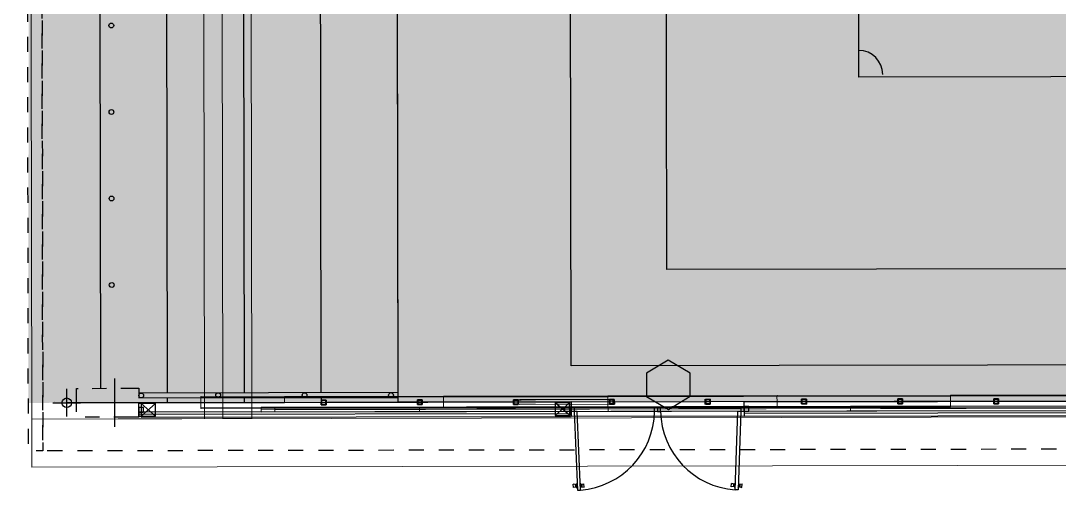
# Model space of a CAD drawing. Header units: inches. Extents: x 1693 to 10990, y 1878 to 5055.
# Drawn here: x 10295.93 to 10303.23, y 4341.74 to 4345.04 of the extents above; entities that cross this region are included whole.
import ezdxf

# ---------------------------------------------------------------- set-up
doc = ezdxf.new("R2010")
doc.units = ezdxf.units.IN
for name, pattern in [('CENTER2', [1.125, 0.75, -0.125, 0.125, -0.125]), ('Punto & Raya', [0.335139, 0.176389, -0.088194, 0, -0.070556]), ('Rayas', [0.211667, 0.105833, -0.105833]), ('Rayas Pequeñas', [0.141111, 0.070556, -0.070556])]:
    doc.linetypes.add(name, pattern=pattern)
for name, color, linetype, lineweight, true_color in [('BLOQUE A-VIGAS_Pluma_Nº__90', 7, 'Continuous', 5, 0x00bfbf), ('BLOQUE E-MOBILIARIO_Pluma_Nº__28', 7, 'Continuous', 35, 0xa80f02), ('CUBIERTA CALAMINON Y TRANSLUCIDO_Pluma_Nº__174', 7, 'Continuous', 13, 0xe4ad2c), ('CUBIERTA CALAMINON Y TRANSLUCIDO_Pluma_Nº__4', 7, 'Continuous', 13, 0x029e21), ('CUBIERTA CALAMINON Y TRANSLUCIDO_Pluma_Nº__92', 7, 'Continuous', 13, 0xbf8080)]:
    doc.layers.add(name, color=color, linetype=linetype, lineweight=lineweight, true_color=true_color)
doc.layers.add('BLOQUE E-MOBILIARIO', color=7, linetype='Continuous')
doc.layers.add('CUBIERTA CALAMINON Y TRANSLUCIDO_Pluma_Nº__19', color=255, linetype='Continuous', lineweight=0)
doc.layers.add('CUBIERTA CALAMINON Y TRANSLUCIDO_Pluma_Nº__60', color=230, linetype='Continuous', lineweight=25)
pattern_1 = [(45, (0, 0), (-0.079549513, 0.079549513), []), (45, (-0.02652, 0.02652), (-0.079549513, 0.079549513), [])]

# ---------------------------------------------------------------- blocks, each defined once
blk = doc.blocks.new('SHS Conf en Caliente 20[1]', base_point=(-4.393, -433.983))
at = {"layer": 'CUBIERTA CALAMINON Y TRANSLUCIDO_Pluma_Nº__174', "color": 42, "linetype": 'Continuous', "lineweight": 13, "true_color": 0xe4ad2c}
for p, q in [((-31.855, -424.606), (-31.863, -424.629)), ((-31.847, -424.582), (-31.855, -424.606)), ((-4.393, -433.983), (-31.855, -424.606)), ((-18.116, -429.27), (-31.847, -424.582)), ((-31.863, -424.629), (-18.132, -429.318))]:
    blk.add_line(p, q, dxfattribs=at)
blk = doc.blocks.new('SHS Conf en Caliente 20[2]', base_point=(-4.393, -433.983))
at = {"layer": 'CUBIERTA CALAMINON Y TRANSLUCIDO_Pluma_Nº__174', "color": 42, "linetype": 'Continuous', "lineweight": 13, "true_color": 0xe4ad2c}
for p, q in [((-31.855, -424.606), (-31.863, -424.629)), ((-31.847, -424.582), (-31.855, -424.606)), ((-4.393, -433.983), (-31.855, -424.606)), ((-18.116, -429.27), (-31.847, -424.582)), ((-31.863, -424.629), (-18.132, -429.318))]:
    blk.add_line(p, q, dxfattribs=at)
blk = doc.blocks.new('SHS Conf en Caliente 20[3]', base_point=(-4.393, -433.983))
at = {"layer": 'CUBIERTA CALAMINON Y TRANSLUCIDO_Pluma_Nº__174', "color": 42, "linetype": 'Continuous', "lineweight": 13, "true_color": 0xe4ad2c}
for p, q in [((-31.855, -424.606), (-31.863, -424.629)), ((-31.847, -424.582), (-31.855, -424.606)), ((-4.393, -433.983), (-31.855, -424.606)), ((-18.116, -429.27), (-31.847, -424.582)), ((-31.863, -424.629), (-18.132, -429.318))]:
    blk.add_line(p, q, dxfattribs=at)
blk = doc.blocks.new('SHS Conf en Caliente 20[4]', base_point=(-4.393, -433.983))
at = {"layer": 'CUBIERTA CALAMINON Y TRANSLUCIDO_Pluma_Nº__174', "color": 42, "linetype": 'Continuous', "lineweight": 13, "true_color": 0xe4ad2c}
for p, q in [((-31.855, -424.606), (-31.863, -424.629)), ((-31.847, -424.582), (-31.855, -424.606)), ((-4.393, -433.983), (-31.855, -424.606)), ((-18.116, -429.27), (-31.847, -424.582)), ((-31.863, -424.629), (-18.132, -429.318))]:
    blk.add_line(p, q, dxfattribs=at)
blk = doc.blocks.new('SHS Conf en Caliente 20[5]', base_point=(-4.393, -433.983))
at = {"layer": 'CUBIERTA CALAMINON Y TRANSLUCIDO_Pluma_Nº__174', "color": 42, "linetype": 'Continuous', "lineweight": 13, "true_color": 0xe4ad2c}
for p, q in [((-31.855, -424.606), (-31.863, -424.629)), ((-31.847, -424.582), (-31.855, -424.606)), ((-4.393, -433.983), (-31.855, -424.606)), ((-18.116, -429.27), (-31.847, -424.582)), ((-31.863, -424.629), (-18.132, -429.318))]:
    blk.add_line(p, q, dxfattribs=at)
blk = doc.blocks.new('SHS Conf en Caliente 20[6]', base_point=(-4.393, -433.983))
at = {"layer": 'CUBIERTA CALAMINON Y TRANSLUCIDO_Pluma_Nº__174', "color": 42, "linetype": 'Continuous', "lineweight": 13, "true_color": 0xe4ad2c}
for p, q in [((-31.855, -424.606), (-31.863, -424.629)), ((-31.847, -424.582), (-31.855, -424.606)), ((-4.393, -433.983), (-31.855, -424.606)), ((-18.116, -429.27), (-31.847, -424.582)), ((-31.863, -424.629), (-18.132, -429.318))]:
    blk.add_line(p, q, dxfattribs=at)
blk = doc.blocks.new('SHS Conf en Caliente 20[7]', base_point=(-4.266, -434.026))
at = {"layer": 'CUBIERTA CALAMINON Y TRANSLUCIDO_Pluma_Nº__174', "color": 42, "linetype": 'Continuous', "lineweight": 13, "true_color": 0xe4ad2c}
for p, q in [((-31.989, -424.56), (-31.997, -424.584)), ((-31.997, -424.584), (-18.135, -429.317)), ((-31.981, -424.536), (-31.989, -424.56)), ((-4.266, -434.026), (-31.989, -424.56)), ((-18.119, -429.269), (-31.981, -424.536))]:
    blk.add_line(p, q, dxfattribs=at)
blk = doc.blocks.new('SHS Conf en Caliente 20[8]', base_point=(-5.812, -433.498))
at = {"layer": 'CUBIERTA CALAMINON Y TRANSLUCIDO_Pluma_Nº__174', "color": 42, "linetype": 'Continuous', "lineweight": 13, "true_color": 0xe4ad2c}
for p, q in [((-30.43, -425.092), (-30.438, -425.116)), ((-30.438, -425.116), (-18.129, -429.319)), ((-30.422, -425.069), (-30.43, -425.092)), ((-5.812, -433.498), (-30.43, -425.092)), ((-18.113, -429.271), (-30.422, -425.069))]:
    blk.add_line(p, q, dxfattribs=at)
blk = doc.blocks.new('SHS Conf en Caliente 20[9]', base_point=(-7.68, -432.86))
at = {"layer": 'CUBIERTA CALAMINON Y TRANSLUCIDO_Pluma_Nº__174', "color": 42, "linetype": 'Continuous', "lineweight": 13, "true_color": 0xe4ad2c}
for p, q in [((-28.572, -425.726), (-28.58, -425.75)), ((-28.58, -425.75), (-18.134, -429.317)), ((-28.564, -425.703), (-28.572, -425.726)), ((-7.68, -432.86), (-28.572, -425.726)), ((-18.118, -429.27), (-28.564, -425.703))]:
    blk.add_line(p, q, dxfattribs=at)
blk = doc.blocks.new('SHS Conf en Caliente 20[10]', base_point=(-10.071, -432.044))
at = {"layer": 'CUBIERTA CALAMINON Y TRANSLUCIDO_Pluma_Nº__174', "color": 42, "linetype": 'Continuous', "lineweight": 13, "true_color": 0xe4ad2c}
for p, q in [((-26.184, -426.542), (-26.192, -426.566)), ((-26.176, -426.518), (-26.184, -426.542)), ((-10.071, -432.044), (-26.184, -426.542)), ((-18.119, -429.269), (-26.176, -426.518)), ((-26.192, -426.566), (-18.135, -429.316))]:
    blk.add_line(p, q, dxfattribs=at)
blk = doc.blocks.new('SHS Conf en Caliente 20[12]', base_point=(-4.393, -433.983))
at = {"layer": 'CUBIERTA CALAMINON Y TRANSLUCIDO_Pluma_Nº__174', "color": 42, "linetype": 'Continuous', "lineweight": 13, "true_color": 0xe4ad2c}
for p, q in [((-31.855, -424.606), (-31.863, -424.629)), ((-31.847, -424.582), (-31.855, -424.606)), ((-4.393, -433.983), (-31.855, -424.606)), ((-18.116, -429.27), (-31.847, -424.582)), ((-31.863, -424.629), (-18.132, -429.318))]:
    blk.add_line(p, q, dxfattribs=at)
blk = doc.blocks.new('SHS Conf en Caliente V 23[356]', base_point=(-24.724, -426.961))
at = {"layer": 'BLOQUE E-MOBILIARIO', "linetype": 'Continuous', "lineweight": 0, "true_color": 0xffffff}
h = blk.add_hatch(dxfattribs=at)
h.set_pattern_fill('ACERO', style=0, pattern_type=2)
h.set_pattern_definition(pattern_1)
h.paths.add_polyline_path([(-24.74, -426.929), (-24.756, -426.977), (-24.709, -426.993), (-24.693, -426.945)])
h.paths.add_polyline_path([(-24.738, -426.933), (-24.696, -426.947), (-24.711, -426.989), (-24.752, -426.975)], flags=0)
at = {"layer": 'BLOQUE E-MOBILIARIO_Pluma_Nº__28', "color": 14, "linetype": 'Rayas Pequeñas', "lineweight": 35, "true_color": 0xa80f02}
for p, q in [((-24.756, -426.977), (-24.74, -426.929)), ((-24.709, -426.993), (-24.756, -426.977)), ((-24.738, -426.933), (-24.752, -426.975)), ((-24.752, -426.975), (-24.711, -426.989)), ((-24.74, -426.929), (-24.693, -426.945)), ((-24.696, -426.947), (-24.738, -426.933)), ((-24.711, -426.989), (-24.696, -426.947)), ((-24.693, -426.945), (-24.709, -426.993))]:
    blk.add_line(p, q, dxfattribs=at)
blk = doc.blocks.new('SHS Conf en Caliente V 23[357]', base_point=(-25.671, -426.638))
at = {"layer": 'BLOQUE E-MOBILIARIO', "linetype": 'Continuous', "lineweight": 0, "true_color": 0xffffff}
h = blk.add_hatch(dxfattribs=at)
h.set_pattern_fill('ACERO', style=0, pattern_type=2)
h.set_pattern_definition(pattern_1)
h.paths.add_polyline_path([(-25.686, -426.606), (-25.703, -426.654), (-25.655, -426.67), (-25.639, -426.622)])
h.paths.add_polyline_path([(-25.684, -426.61), (-25.643, -426.624), (-25.657, -426.666), (-25.699, -426.652)], flags=0)
at = {"layer": 'BLOQUE E-MOBILIARIO_Pluma_Nº__28', "color": 14, "linetype": 'Rayas Pequeñas', "lineweight": 35, "true_color": 0xa80f02}
for p, q in [((-25.703, -426.654), (-25.686, -426.606)), ((-25.655, -426.67), (-25.703, -426.654)), ((-25.684, -426.61), (-25.699, -426.652)), ((-25.699, -426.652), (-25.657, -426.666)), ((-25.686, -426.606), (-25.639, -426.622)), ((-25.643, -426.624), (-25.684, -426.61)), ((-25.657, -426.666), (-25.643, -426.624)), ((-25.639, -426.622), (-25.655, -426.67))]:
    blk.add_line(p, q, dxfattribs=at)
blk = doc.blocks.new('SHS Conf en Caliente V 23[358]', base_point=(-26.617, -426.315))
at = {"layer": 'BLOQUE E-MOBILIARIO', "linetype": 'Continuous', "lineweight": 0, "true_color": 0xffffff}
h = blk.add_hatch(dxfattribs=at)
h.set_pattern_fill('ACERO', style=0, pattern_type=2)
h.set_pattern_definition(pattern_1)
h.paths.add_polyline_path([(-26.633, -426.283), (-26.649, -426.33), (-26.602, -426.347), (-26.585, -426.299)])
h.paths.add_polyline_path([(-26.631, -426.287), (-26.589, -426.301), (-26.603, -426.343), (-26.645, -426.329)], flags=0)
at = {"layer": 'BLOQUE E-MOBILIARIO_Pluma_Nº__28', "color": 14, "linetype": 'Rayas Pequeñas', "lineweight": 35, "true_color": 0xa80f02}
for p, q in [((-26.649, -426.33), (-26.633, -426.283)), ((-26.602, -426.347), (-26.649, -426.33)), ((-26.631, -426.287), (-26.645, -426.329)), ((-26.645, -426.329), (-26.603, -426.343)), ((-26.633, -426.283), (-26.585, -426.299)), ((-26.589, -426.301), (-26.631, -426.287)), ((-26.603, -426.343), (-26.589, -426.301)), ((-26.585, -426.299), (-26.602, -426.347))]:
    blk.add_line(p, q, dxfattribs=at)
blk = doc.blocks.new('SHS Conf en Caliente V 23[359]', base_point=(-27.563, -425.992))
at = {"layer": 'BLOQUE E-MOBILIARIO', "linetype": 'Continuous', "lineweight": 0, "true_color": 0xffffff}
h = blk.add_hatch(dxfattribs=at)
h.set_pattern_fill('ACERO', style=0, pattern_type=2)
h.set_pattern_definition(pattern_1)
h.paths.add_polyline_path([(-27.579, -425.96), (-27.595, -426.007), (-27.548, -426.023), (-27.532, -425.976)])
h.paths.add_polyline_path([(-27.577, -425.964), (-27.536, -425.978), (-27.55, -426.02), (-27.591, -426.005)], flags=0)
at = {"layer": 'BLOQUE E-MOBILIARIO_Pluma_Nº__28', "color": 14, "linetype": 'Rayas Pequeñas', "lineweight": 35, "true_color": 0xa80f02}
for p, q in [((-27.595, -426.007), (-27.579, -425.96)), ((-27.548, -426.023), (-27.595, -426.007)), ((-27.577, -425.964), (-27.591, -426.005)), ((-27.591, -426.005), (-27.55, -426.02)), ((-27.579, -425.96), (-27.532, -425.976)), ((-27.536, -425.978), (-27.577, -425.964)), ((-27.55, -426.02), (-27.536, -425.978)), ((-27.532, -425.976), (-27.548, -426.023))]:
    blk.add_line(p, q, dxfattribs=at)
blk = doc.blocks.new('SHS Conf en Caliente V 23[360]', base_point=(-28.51, -425.669))
at = {"layer": 'BLOQUE E-MOBILIARIO', "linetype": 'Continuous', "lineweight": 0, "true_color": 0xffffff}
h = blk.add_hatch(dxfattribs=at)
h.set_pattern_fill('ACERO', style=0, pattern_type=2)
h.set_pattern_definition(pattern_1)
h.paths.add_polyline_path([(-28.525, -425.637), (-28.542, -425.684), (-28.494, -425.7), (-28.478, -425.653)])
h.paths.add_polyline_path([(-28.524, -425.641), (-28.482, -425.655), (-28.496, -425.696), (-28.538, -425.682)], flags=0)
at = {"layer": 'BLOQUE E-MOBILIARIO_Pluma_Nº__28', "color": 14, "linetype": 'Rayas Pequeñas', "lineweight": 35, "true_color": 0xa80f02}
for p, q in [((-28.542, -425.684), (-28.525, -425.637)), ((-28.494, -425.7), (-28.542, -425.684)), ((-28.524, -425.641), (-28.538, -425.682)), ((-28.538, -425.682), (-28.496, -425.696)), ((-28.525, -425.637), (-28.478, -425.653)), ((-28.482, -425.655), (-28.524, -425.641)), ((-28.496, -425.696), (-28.482, -425.655)), ((-28.478, -425.653), (-28.494, -425.7))]:
    blk.add_line(p, q, dxfattribs=at)
blk = doc.blocks.new('SHS Conf en Caliente V 23[361]', base_point=(-29.456, -425.345))
at = {"layer": 'BLOQUE E-MOBILIARIO', "linetype": 'Continuous', "lineweight": 0, "true_color": 0xffffff}
h = blk.add_hatch(dxfattribs=at)
h.set_pattern_fill('ACERO', style=0, pattern_type=2)
h.set_pattern_definition(pattern_1)
h.paths.add_polyline_path([(-29.472, -425.314), (-29.488, -425.361), (-29.441, -425.377), (-29.424, -425.33)])
h.paths.add_polyline_path([(-29.47, -425.318), (-29.428, -425.332), (-29.442, -425.373), (-29.484, -425.359)], flags=0)
at = {"layer": 'BLOQUE E-MOBILIARIO_Pluma_Nº__28', "color": 14, "linetype": 'Rayas Pequeñas', "lineweight": 35, "true_color": 0xa80f02}
for p, q in [((-29.488, -425.361), (-29.472, -425.314)), ((-29.441, -425.377), (-29.488, -425.361)), ((-29.47, -425.318), (-29.484, -425.359)), ((-29.484, -425.359), (-29.442, -425.373)), ((-29.472, -425.314), (-29.424, -425.33)), ((-29.428, -425.332), (-29.47, -425.318)), ((-29.442, -425.373), (-29.428, -425.332)), ((-29.424, -425.33), (-29.441, -425.377))]:
    blk.add_line(p, q, dxfattribs=at)
blk = doc.blocks.new('SHS Conf en Caliente V 23[362]', base_point=(-30.403, -425.022))
at = {"layer": 'BLOQUE E-MOBILIARIO', "linetype": 'Continuous', "lineweight": 0, "true_color": 0xffffff}
h = blk.add_hatch(dxfattribs=at)
h.set_pattern_fill('ACERO', style=0, pattern_type=2)
h.set_pattern_definition(pattern_1)
h.paths.add_polyline_path([(-30.418, -424.991), (-30.434, -425.038), (-30.387, -425.054), (-30.371, -425.007)])
h.paths.add_polyline_path([(-30.416, -424.994), (-30.375, -425.009), (-30.389, -425.05), (-30.43, -425.036)], flags=0)
at = {"layer": 'BLOQUE E-MOBILIARIO_Pluma_Nº__28', "color": 14, "linetype": 'Rayas Pequeñas', "lineweight": 35, "true_color": 0xa80f02}
for p, q in [((-30.434, -425.038), (-30.418, -424.991)), ((-30.387, -425.054), (-30.434, -425.038)), ((-30.416, -424.994), (-30.43, -425.036)), ((-30.43, -425.036), (-30.389, -425.05)), ((-30.418, -424.991), (-30.371, -425.007)), ((-30.375, -425.009), (-30.416, -424.994)), ((-30.389, -425.05), (-30.375, -425.009)), ((-30.371, -425.007), (-30.387, -425.054))]:
    blk.add_line(p, q, dxfattribs=at)
blk = doc.blocks.new('SHS Conf en Caliente V 23[363]', base_point=(-31.349, -424.699))
at = {"layer": 'BLOQUE E-MOBILIARIO', "linetype": 'Continuous', "lineweight": 0, "true_color": 0xffffff}
h = blk.add_hatch(dxfattribs=at)
h.set_pattern_fill('ACERO', style=0, pattern_type=2)
h.set_pattern_definition(pattern_1)
h.paths.add_polyline_path([(-31.364, -424.667), (-31.381, -424.715), (-31.333, -424.731), (-31.317, -424.684)])
h.paths.add_polyline_path([(-31.363, -424.671), (-31.321, -424.685), (-31.335, -424.727), (-31.377, -424.713)], flags=0)
at = {"layer": 'BLOQUE E-MOBILIARIO_Pluma_Nº__28', "color": 14, "linetype": 'Rayas Pequeñas', "lineweight": 35, "true_color": 0xa80f02}
for p, q in [((-31.381, -424.715), (-31.364, -424.667)), ((-31.333, -424.731), (-31.381, -424.715)), ((-31.363, -424.671), (-31.377, -424.713)), ((-31.377, -424.713), (-31.335, -424.727)), ((-31.364, -424.667), (-31.317, -424.684)), ((-31.321, -424.685), (-31.363, -424.671)), ((-31.335, -424.727), (-31.321, -424.685)), ((-31.317, -424.684), (-31.333, -424.731))]:
    blk.add_line(p, q, dxfattribs=at)

msp = doc.modelspace()

# ---------------------------------------------------------------- hatches: boundary and pattern name
at = {"layer": 'CUBIERTA CALAMINON Y TRANSLUCIDO_Pluma_Nº__19', "linetype": 'Continuous', "lineweight": 0}
h = msp.add_hatch(color=255, dxfattribs=at)
h.set_gradient(color1=(199, 200, 202), color2=(0, 0, 0), one_color=1, name='INVCYLINDER')
h.paths.add_polyline_path([(10295.9891, 4345.2207), (10295.9874, 4342.3518), (10318.0273, 4342.3886), (10318.0261, 4345.247)])

# ---------------------------------------------------------------- linework, layer by layer
at = {"layer": 'BLOQUE A-VIGAS_Pluma_Nº__90', "color": 132, "linetype": 'Continuous', "lineweight": 5, "true_color": 0x00bfbf}
for p, q in [((10297.3018, 4373.8008), (10297.3545, 4342.2427)), ((10297.5043, 4373.8012), (10297.557, 4342.243)), ((10297.3545, 4342.2427), (10297.557, 4342.243))]:
    msp.add_line(p, q, dxfattribs=at)
at = {"layer": 'CUBIERTA CALAMINON Y TRANSLUCIDO_Pluma_Nº__4', "color": 104, "linetype": 'Continuous', "lineweight": 5, "true_color": 0x029e21, "flags": 128}
for points in [[(10317.826, 4342.4304), (10316.1209, 4342.4276), (10314.9661, 4342.4256), (10313.7771, 4342.4237), (10312.5592, 4342.4216), (10311.3182, 4342.4196), (10310.0597, 4342.4174), (10308.7895, 4342.4153), (10307.5135, 4342.4132), (10306.2374, 4342.4111), (10304.9672, 4342.4089), (10303.7087, 4342.4068), (10302.4677, 4342.4048), (10301.2499, 4342.4027), (10300.0609, 4342.4008), (10298.906, 4342.3988), (10297.201, 4342.396)], [(10315.7882, 4342.427), (10314.9661, 4342.4256), (10313.7771, 4342.4237), (10312.5592, 4342.4216), (10311.3182, 4342.4196), (10310.0597, 4342.4174), (10308.7895, 4342.4153), (10307.5135, 4342.4132), (10306.2374, 4342.4111), (10304.9672, 4342.4089), (10303.7087, 4342.4068), (10302.4677, 4342.4048), (10301.2499, 4342.4027), (10300.0609, 4342.4008), (10299.2387, 4342.3994)], [(10297.1984, 4342.3906), (10297.788, 4342.3916), (10298.9036, 4342.3934), (10300.0587, 4342.3953), (10301.2481, 4342.3973), (10302.4663, 4342.3994), (10303.7077, 4342.4014), (10304.9665, 4342.4035), (10306.2371, 4342.4057), (10307.5135, 4342.4078), (10308.7899, 4342.4099), (10310.0605, 4342.412), (10311.3193, 4342.4142), (10312.5607, 4342.4162), (10313.7789, 4342.4183), (10314.9683, 4342.4202), (10316.1234, 4342.4222), (10317.239, 4342.424), (10317.8286, 4342.425)], [(10297.2011, 4342.3116), (10297.2006, 4342.3117), (10297.2001, 4342.312), (10297.1996, 4342.3125), (10297.1993, 4342.3132), (10297.1989, 4342.314), (10297.1987, 4342.3149), (10297.1985, 4342.3159), (10297.1985, 4342.317), (10297.1984, 4342.3906), (10297.1984, 4342.3916), (10297.1985, 4342.3926), (10297.1988, 4342.3936), (10297.1991, 4342.3944), (10297.1995, 4342.3951), (10297.2, 4342.3956), (10297.2005, 4342.3959), (10297.201, 4342.396)], [(10297.2011, 4342.3116), (10297.2006, 4342.3117), (10297.2001, 4342.312), (10297.1996, 4342.3125), (10297.1993, 4342.3132), (10297.1989, 4342.314), (10297.1987, 4342.3149), (10297.1985, 4342.3159), (10297.1985, 4342.317), (10297.1984, 4342.3906), (10297.1984, 4342.3916), (10297.1985, 4342.3926), (10297.1988, 4342.3936), (10297.1991, 4342.3944), (10297.1995, 4342.3951), (10297.2, 4342.3956), (10297.2005, 4342.3959), (10297.201, 4342.396)], [(10297.1984, 4342.3906), (10297.788, 4342.3916), (10298.9036, 4342.3934), (10299.2261, 4342.394)], [(10297.201, 4342.396), (10298.906, 4342.3988), (10299.2387, 4342.3994)], [(10297.788, 4342.3916), (10297.7881, 4342.3548)], [(10297.788, 4342.3916), (10297.7881, 4342.3548)], [(10297.7881, 4342.3548), (10298.9036, 4342.3566), (10300.0588, 4342.3586), (10301.2482, 4342.3605), (10302.4664, 4342.3626), (10303.7077, 4342.3647), (10304.9666, 4342.3668), (10306.2371, 4342.3689), (10307.5001, 4342.371)], [(10297.7881, 4342.3548), (10298.9036, 4342.3566), (10299.2261, 4342.3572)], [(10298.906, 4342.3988), (10298.9056, 4342.3987), (10298.9051, 4342.3984), (10298.9047, 4342.3979), (10298.9043, 4342.3972), (10298.904, 4342.3964), (10298.9038, 4342.3955), (10298.9036, 4342.3945), (10298.9036, 4342.3934), (10298.9036, 4342.3566), (10298.9037, 4342.3198), (10298.9038, 4342.3188), (10298.9039, 4342.3178), (10298.9041, 4342.3168), (10298.9044, 4342.316), (10298.9048, 4342.3154), (10298.9052, 4342.3149), (10298.9057, 4342.3145), (10298.9062, 4342.3144)], [(10298.906, 4342.3988), (10298.9056, 4342.3987), (10298.9051, 4342.3984), (10298.9047, 4342.3979), (10298.9043, 4342.3972), (10298.904, 4342.3964), (10298.9038, 4342.3955), (10298.9036, 4342.3945), (10298.9036, 4342.3934), (10298.9036, 4342.3566), (10298.9037, 4342.3198), (10298.9038, 4342.3188), (10298.9039, 4342.3178), (10298.9041, 4342.3168), (10298.9044, 4342.316), (10298.9048, 4342.3154), (10298.9052, 4342.3149), (10298.9057, 4342.3145), (10298.9062, 4342.3144)], [(10315.8009, 4342.4216), (10314.9683, 4342.4202), (10313.7789, 4342.4183), (10312.5607, 4342.4162), (10311.3193, 4342.4142), (10310.0605, 4342.412), (10308.7899, 4342.4099), (10307.5135, 4342.4078), (10306.2371, 4342.4057), (10304.9665, 4342.4035), (10303.7077, 4342.4014), (10302.4663, 4342.3994), (10301.2481, 4342.3973), (10300.0587, 4342.3953), (10299.2261, 4342.394)], [(10299.2261, 4342.394), (10299.2324, 4342.394)], [(10299.2261, 4342.3572), (10300.0588, 4342.3586), (10301.2482, 4342.3605), (10302.4664, 4342.3626), (10303.7077, 4342.3647), (10304.9666, 4342.3668), (10306.2371, 4342.3689), (10307.5001, 4342.371)], [(10299.2278, 4342.3967), (10299.2387, 4342.3967)], [(10299.2324, 4342.394), (10299.4176, 4342.3943)], [(10299.2387, 4342.3994), (10299.4112, 4342.3997)], [(10299.2387, 4342.3967), (10299.4112, 4342.397)], [(10299.4112, 4342.3997), (10300.0609, 4342.4008), (10300.7954, 4342.402)], [(10299.413, 4342.3744), (10299.4139, 4342.3744)], [(10299.413, 4342.3723), (10299.413, 4342.3744)], [(10299.4139, 4342.3723), (10299.413, 4342.3723)], [(10299.4139, 4342.3732), (10299.4497, 4342.3732)], [(10299.4176, 4342.3943), (10299.4239, 4342.3943)], [(10299.4239, 4342.3744), (10299.4176, 4342.3744)], [(10299.4176, 4342.3723), (10299.4239, 4342.3723)], [(10299.4239, 4342.3943), (10300.0587, 4342.3953), (10300.7806, 4342.3966)], [(10299.4239, 4342.3718), (10299.4459, 4342.3718)], [(10299.442, 4342.3744), (10300.0929, 4342.3755)], [(10299.442, 4342.3724), (10299.4506, 4342.3724)], [(10299.4459, 4342.3718), (10299.4513, 4342.3718)], [(10299.4497, 4342.3732), (10299.5516, 4342.3734)], [(10300.0609, 4342.4008), (10300.0604, 4342.4006), (10300.06, 4342.4003), (10300.0597, 4342.3998), (10300.0593, 4342.3992), (10300.0591, 4342.3983), (10300.0589, 4342.3974), (10300.0588, 4342.3964), (10300.0587, 4342.3953), (10300.0588, 4342.3754)], [(10300.0609, 4342.4008), (10300.0604, 4342.4006), (10300.06, 4342.4003), (10300.0597, 4342.3998), (10300.0593, 4342.3992), (10300.0591, 4342.3983), (10300.0589, 4342.3974), (10300.0588, 4342.3964), (10300.0587, 4342.3953), (10300.0588, 4342.3586), (10300.0588, 4342.3218), (10300.0589, 4342.3207), (10300.059, 4342.3197), (10300.0592, 4342.3188), (10300.0595, 4342.318), (10300.0598, 4342.3173), (10300.0602, 4342.3168), (10300.0606, 4342.3165), (10300.061, 4342.3164)], [(10300.0609, 4342.4008), (10300.0604, 4342.4006), (10300.06, 4342.4003), (10300.0597, 4342.3998), (10300.0593, 4342.3992), (10300.0591, 4342.3983), (10300.0589, 4342.3974), (10300.0588, 4342.3964), (10300.0587, 4342.3953), (10300.0588, 4342.3586), (10300.0588, 4342.3218), (10300.0589, 4342.3207), (10300.059, 4342.3197), (10300.0592, 4342.3188), (10300.0595, 4342.318), (10300.0598, 4342.3173), (10300.0602, 4342.3168), (10300.0606, 4342.3165), (10300.061, 4342.3164)], [(10300.0939, 4342.3743), (10300.0929, 4342.3755)], [(10300.094, 4342.3429), (10300.0944, 4342.3458), (10300.0944, 4342.3714), (10300.0939, 4342.3743)], [(10300.0944, 4342.3586), (10300.7042, 4342.3596)], [(10300.7394, 4342.3745), (10300.7399, 4342.3754)], [(10300.7399, 4342.3754), (10300.7435, 4342.3766)], [(10300.7417, 4342.374), (10300.7409, 4342.3725)], [(10300.741, 4342.3469), (10300.741, 4342.3597), (10300.7409, 4342.3725)], [(10300.741, 4342.3597), (10300.7806, 4342.3598)], [(10300.7435, 4342.3746), (10300.7417, 4342.374)], [(10300.7432, 4342.3754), (10300.7427, 4342.3746)], [(10300.7468, 4342.3766), (10300.7432, 4342.3754)], [(10300.7563, 4342.3754), (10300.7561, 4342.3746)], [(10300.7575, 4342.3766), (10300.7563, 4342.3754)], [(10300.7631, 4342.3746), (10300.7631, 4342.3766)], [(10300.7678, 4342.3766), (10300.7648, 4342.3766)], [(10300.7648, 4342.3766), (10300.7648, 4342.3746)], [(10300.7648, 4342.3746), (10300.7678, 4342.3746)], [(10300.7806, 4342.3966), (10300.788, 4342.3966)], [(10300.7826, 4342.3993), (10300.7954, 4342.3993)], [(10300.788, 4342.3966), (10301.0048, 4342.3969)], [(10300.7954, 4342.402), (10300.9974, 4342.4023)], [(10300.7954, 4342.3993), (10300.9974, 4342.3996)], [(10301.0048, 4342.3969), (10301.0122, 4342.3969)], [(10301.2499, 4342.4027), (10301.2496, 4342.4026), (10301.2492, 4342.4023), (10301.2489, 4342.4018), (10301.2486, 4342.4012), (10301.2484, 4342.4003), (10301.2483, 4342.3994), (10301.2482, 4342.3984), (10301.2481, 4342.3973), (10301.2482, 4342.3605), (10301.2482, 4342.3238), (10301.2483, 4342.3227), (10301.2484, 4342.3217), (10301.2485, 4342.3208), (10301.2488, 4342.3199), (10301.249, 4342.3193), (10301.2494, 4342.3188), (10301.2497, 4342.3185), (10301.25, 4342.3184)], [(10301.2499, 4342.4027), (10301.2496, 4342.4026), (10301.2492, 4342.4023), (10301.2489, 4342.4018), (10301.2486, 4342.4012), (10301.2484, 4342.4003), (10301.2483, 4342.3994), (10301.2482, 4342.3984), (10301.2481, 4342.3973), (10301.2482, 4342.3605), (10301.2482, 4342.3238), (10301.2483, 4342.3227), (10301.2484, 4342.3217), (10301.2485, 4342.3208), (10301.2488, 4342.3199), (10301.249, 4342.3193), (10301.2494, 4342.3188), (10301.2497, 4342.3185), (10301.25, 4342.3184)], [(10302.4677, 4342.4048), (10302.4675, 4342.4047), (10302.4672, 4342.4044), (10302.4669, 4342.4039), (10302.4667, 4342.4032), (10302.4665, 4342.4024), (10302.4664, 4342.4014), (10302.4663, 4342.4004), (10302.4663, 4342.3994), (10302.4664, 4342.3626), (10302.4664, 4342.3258), (10302.4664, 4342.3247), (10302.4665, 4342.3237), (10302.4667, 4342.3228), (10302.4668, 4342.322), (10302.4671, 4342.3213), (10302.4673, 4342.3208), (10302.4676, 4342.3205), (10302.4679, 4342.3204)], [(10302.4677, 4342.4048), (10302.4675, 4342.4047), (10302.4672, 4342.4044), (10302.4669, 4342.4039), (10302.4667, 4342.4032), (10302.4665, 4342.4024), (10302.4664, 4342.4014), (10302.4663, 4342.4004), (10302.4663, 4342.3994), (10302.4664, 4342.3626), (10302.4664, 4342.3258), (10302.4664, 4342.3247), (10302.4665, 4342.3237), (10302.4667, 4342.3228), (10302.4668, 4342.322), (10302.4671, 4342.3213), (10302.4673, 4342.3208), (10302.4676, 4342.3205), (10302.4679, 4342.3204)], [(10317.8288, 4342.3514), (10316.1235, 4342.3486), (10314.9684, 4342.3467), (10313.779, 4342.3447), (10312.5608, 4342.3426), (10311.3194, 4342.3406), (10310.0606, 4342.3385), (10308.79, 4342.3363), (10307.5136, 4342.3342), (10306.2372, 4342.3321), (10304.9666, 4342.33), (10303.7078, 4342.3279), (10302.4664, 4342.3258), (10301.2482, 4342.3238), (10300.0588, 4342.3218), (10298.9037, 4342.3198), (10297.1985, 4342.317)], [(10297.1985, 4342.317), (10298.9037, 4342.3198), (10299.2262, 4342.3204)], [(10317.8261, 4342.346), (10316.1211, 4342.3432), (10314.9663, 4342.3413), (10313.7772, 4342.3393), (10312.5594, 4342.3372), (10311.3184, 4342.3352), (10310.0599, 4342.3331), (10308.7897, 4342.3309), (10307.5136, 4342.3288), (10306.2376, 4342.3267), (10304.9674, 4342.3246), (10303.7089, 4342.3225), (10302.4679, 4342.3204), (10301.25, 4342.3184), (10300.061, 4342.3164), (10298.9062, 4342.3144), (10297.2011, 4342.3116)], [(10297.2011, 4342.3116), (10298.9062, 4342.3144), (10299.2389, 4342.315)], [(10315.801, 4342.3481), (10314.9684, 4342.3467), (10313.779, 4342.3447), (10312.5608, 4342.3426), (10311.3194, 4342.3406), (10310.0606, 4342.3385), (10308.79, 4342.3363), (10307.5136, 4342.3342), (10306.2372, 4342.3321), (10304.9666, 4342.33), (10303.7078, 4342.3279), (10302.4664, 4342.3258), (10301.2482, 4342.3238), (10300.0588, 4342.3218), (10299.2262, 4342.3204)], [(10299.2262, 4342.3204), (10299.2325, 4342.3204)], [(10299.228, 4342.3177), (10299.2389, 4342.3177)], [(10299.2325, 4342.3204), (10299.4177, 4342.3207)], [(10315.7884, 4342.3426), (10314.9663, 4342.3413), (10313.7772, 4342.3393), (10312.5594, 4342.3372), (10311.3184, 4342.3352), (10310.0599, 4342.3331), (10308.7897, 4342.3309), (10307.5136, 4342.3288), (10306.2376, 4342.3267), (10304.9674, 4342.3246), (10303.7089, 4342.3225), (10302.4679, 4342.3204), (10301.25, 4342.3184), (10300.061, 4342.3164), (10299.2389, 4342.315)], [(10299.2389, 4342.3177), (10299.4114, 4342.318)], [(10299.2389, 4342.315), (10299.4114, 4342.3153)], [(10299.4114, 4342.3153), (10300.061, 4342.3164), (10300.7955, 4342.3176)], [(10299.4131, 4342.3406), (10299.4131, 4342.3426)], [(10299.4131, 4342.3426), (10299.4139, 4342.3426)], [(10299.414, 4342.3406), (10299.4131, 4342.3406)], [(10299.4139, 4342.3418), (10299.4498, 4342.3419)], [(10299.424, 4342.3426), (10299.4176, 4342.3426)], [(10299.4177, 4342.3406), (10299.424, 4342.3406)], [(10299.4177, 4342.3207), (10299.424, 4342.3207)], [(10299.424, 4342.3432), (10299.4459, 4342.3433)], [(10299.424, 4342.3207), (10300.0588, 4342.3218), (10300.7807, 4342.323)], [(10299.4421, 4342.3427), (10299.4507, 4342.3427)], [(10299.4421, 4342.3407), (10300.0929, 4342.3417)], [(10299.4459, 4342.3433), (10299.4513, 4342.3433)], [(10299.4498, 4342.3419), (10299.5516, 4342.342)], [(10300.0588, 4342.3417), (10300.0588, 4342.3218), (10300.0589, 4342.3207), (10300.059, 4342.3197), (10300.0592, 4342.3188), (10300.0595, 4342.318), (10300.0598, 4342.3173), (10300.0602, 4342.3168), (10300.0606, 4342.3165), (10300.061, 4342.3164)], [(10300.0929, 4342.3417), (10300.094, 4342.3429)], [(10300.7399, 4342.344), (10300.7395, 4342.3448)], [(10300.7436, 4342.3428), (10300.7399, 4342.344)], [(10300.741, 4342.3469), (10300.7417, 4342.3454)], [(10300.7417, 4342.3454), (10300.7436, 4342.3449)], [(10300.7428, 4342.3448), (10300.7432, 4342.344)], [(10300.7432, 4342.344), (10300.7469, 4342.3428)], [(10300.7562, 4342.3449), (10300.7563, 4342.344)], [(10300.7563, 4342.344), (10300.7576, 4342.3428)], [(10300.7632, 4342.3429), (10300.7632, 4342.3449)], [(10300.7679, 4342.3449), (10300.7649, 4342.3449)], [(10300.7649, 4342.3429), (10300.7649, 4342.3449)], [(10300.7649, 4342.3429), (10300.7679, 4342.3429)], [(10300.7807, 4342.323), (10300.7881, 4342.323)], [(10300.7828, 4342.3203), (10300.7955, 4342.3203)], [(10300.7881, 4342.323), (10301.0049, 4342.3233)], [(10300.7955, 4342.3203), (10300.9975, 4342.3206)], [(10300.7955, 4342.3176), (10300.9975, 4342.3179)], [(10301.0049, 4342.3233), (10301.0123, 4342.3234)]]:
    msp.add_lwpolyline(points, dxfattribs=at)
at = {"layer": 'CUBIERTA CALAMINON Y TRANSLUCIDO_Pluma_Nº__60', "color": 230, "linetype": 'Continuous', "lineweight": 25}
for p, q in [((10296.489, 4345.1203), (10296.4935, 4342.4539)), ((10296.5952, 4342.1828), (10296.5946, 4342.5228)), ((10296.174, 4342.3598), (10296.174, 4342.3599)), ((10316.981, 4342.3868), (10296.7637, 4342.3531)), ((10299.8012, 4342.3581), (10299.8013, 4342.2569)), ((10301.0162, 4342.3602), (10301.0164, 4342.2589)), ((10296.1741, 4342.3521), (10296.1741, 4342.3521)), ((10296.8343, 4342.3532), (10296.2542, 4342.3522)), ((10296.2574, 4342.3522), (10296.2574, 4342.3523)), ((10316.9811, 4342.3193), (10296.7638, 4342.2856)), ((10296.7805, 4342.3531), (10296.7807, 4342.2518)), ((10296.882, 4342.2588), (10296.7806, 4342.3463)), ((10296.8818, 4342.3465), (10296.7807, 4342.2586)), ((10299.7912, 4342.2636), (10299.6898, 4342.3512)), ((10299.791, 4342.3514), (10299.6899, 4342.2634)), ((10299.8179, 4341.7565), (10299.8169, 4341.7806)), ((10299.8315, 4341.7783), (10299.8169, 4341.7806)), ((10299.8316, 4341.7744), (10299.8315, 4341.7783)), ((10299.834, 4341.7745), (10299.8316, 4341.7744)), ((10299.8316, 4341.7744), (10299.8321, 4341.7638)), ((10299.8364, 4341.7761), (10299.834, 4341.776)), ((10299.834, 4341.7745), (10299.834, 4341.776)), ((10299.834, 4341.7745), (10299.8345, 4341.7639)), ((10299.8387, 4341.7781), (10299.8363, 4341.778)), ((10299.8364, 4341.7761), (10299.8363, 4341.778)), ((10299.8364, 4341.7761), (10299.837, 4341.7626)), ((10299.8423, 4341.7855), (10299.8387, 4341.7781)), ((10299.8387, 4341.7781), (10299.8394, 4341.7607)), ((10299.8433, 4341.7856), (10299.8423, 4341.7855)), ((10299.8423, 4341.7855), (10299.8436, 4341.7537)), ((10299.8645, 4341.7864), (10299.8655, 4341.7865)), ((10299.8652, 4341.7705), (10299.8652, 4341.7705)), ((10299.8652, 4341.7705), (10299.8652, 4341.7705)), ((10299.8655, 4341.7865), (10299.8668, 4341.7546)), ((10299.8655, 4341.7865), (10299.8696, 4341.7794)), ((10299.8696, 4341.7794), (10299.8721, 4341.7795)), ((10299.8696, 4341.7794), (10299.8703, 4341.762)), ((10299.8721, 4341.7776), (10299.8721, 4341.7795)), ((10299.8721, 4341.7776), (10299.8745, 4341.7777)), ((10299.8721, 4341.7776), (10299.8727, 4341.764)), ((10299.8746, 4341.7762), (10299.8745, 4341.7777)), ((10299.8746, 4341.7762), (10299.877, 4341.7763)), ((10299.8746, 4341.7762), (10299.875, 4341.7656)), ((10299.8769, 4341.7802), (10299.8912, 4341.7837)), ((10299.877, 4341.7763), (10299.8769, 4341.7802)), ((10299.877, 4341.7763), (10299.8775, 4341.7657)), ((10299.8922, 4341.7595), (10299.8912, 4341.7837)), ((10300.9272, 4341.7613), (10300.9281, 4341.7854)), ((10300.9425, 4341.782), (10300.9281, 4341.7854)), ((10300.9423, 4341.7781), (10300.9419, 4341.7675)), ((10300.9423, 4341.7781), (10300.9425, 4341.782)), ((10300.9447, 4341.778), (10300.9423, 4341.7781)), ((10300.9447, 4341.778), (10300.9443, 4341.7674)), ((10300.9447, 4341.778), (10300.9448, 4341.7794)), ((10300.9472, 4341.7794), (10300.9448, 4341.7794)), ((10300.9472, 4341.7794), (10300.9467, 4341.7658)), ((10300.9472, 4341.7794), (10300.9473, 4341.7813)), ((10300.9497, 4341.7812), (10300.9473, 4341.7813)), ((10300.9497, 4341.7812), (10300.949, 4341.7638)), ((10300.9538, 4341.7883), (10300.9497, 4341.7812)), ((10300.9538, 4341.7883), (10300.9526, 4341.7564)), ((10300.9548, 4341.7883), (10300.9538, 4341.7883)), ((10300.9542, 4341.7723), (10300.9542, 4341.7724)), ((10300.9542, 4341.7723), (10300.9542, 4341.7724)), ((10300.977, 4341.7874), (10300.9758, 4341.7555)), ((10300.976, 4341.7875), (10300.977, 4341.7874)), ((10300.977, 4341.7874), (10300.9806, 4341.78)), ((10300.9806, 4341.78), (10300.9799, 4341.7626)), ((10300.9806, 4341.78), (10300.983, 4341.7799)), ((10300.9829, 4341.778), (10300.9824, 4341.7645)), ((10300.9829, 4341.778), (10300.983, 4341.7799)), ((10300.9829, 4341.778), (10300.9853, 4341.7779)), ((10300.9853, 4341.7765), (10300.9849, 4341.7658)), ((10300.9853, 4341.7765), (10300.9853, 4341.7779)), ((10300.9853, 4341.7765), (10300.9877, 4341.7764)), ((10300.9877, 4341.7764), (10300.9873, 4341.7658)), ((10300.9877, 4341.7764), (10300.9878, 4341.7802)), ((10300.9878, 4341.7802), (10301.0024, 4341.7826)), ((10301.0015, 4341.7584), (10301.0024, 4341.7826)), ((10299.8322, 4341.76), (10299.8179, 4341.7565)), ((10299.8345, 4341.7639), (10299.8321, 4341.7638)), ((10299.8321, 4341.7638), (10299.8322, 4341.76)), ((10299.8345, 4341.7639), (10299.8345, 4341.7625)), ((10299.837, 4341.7626), (10299.8345, 4341.7625)), ((10299.837, 4341.7626), (10299.837, 4341.7606)), ((10299.8394, 4341.7607), (10299.837, 4341.7606)), ((10299.8436, 4341.7537), (10299.8394, 4341.7607)), ((10299.8446, 4341.7537), (10299.8436, 4341.7537)), ((10299.8658, 4341.7546), (10299.8668, 4341.7546)), ((10299.8668, 4341.7546), (10299.8703, 4341.762)), ((10299.8703, 4341.762), (10299.8728, 4341.7621)), ((10299.8727, 4341.764), (10299.8751, 4341.7641)), ((10299.8727, 4341.764), (10299.8728, 4341.7621)), ((10299.875, 4341.7656), (10299.8775, 4341.7657)), ((10299.875, 4341.7656), (10299.8751, 4341.7641)), ((10299.8775, 4341.7657), (10299.8776, 4341.7618)), ((10299.8776, 4341.7618), (10299.8922, 4341.7595)), ((10300.9418, 4341.7636), (10300.9272, 4341.7613)), ((10300.9419, 4341.7675), (10300.9418, 4341.7636)), ((10300.9443, 4341.7674), (10300.9419, 4341.7675)), ((10300.9443, 4341.7674), (10300.9443, 4341.7659)), ((10300.9467, 4341.7658), (10300.9443, 4341.7659)), ((10300.9467, 4341.7658), (10300.9466, 4341.7639)), ((10300.949, 4341.7638), (10300.9466, 4341.7639)), ((10300.9526, 4341.7564), (10300.949, 4341.7638)), ((10300.9536, 4341.7564), (10300.9526, 4341.7564)), ((10300.9748, 4341.7556), (10300.9758, 4341.7555)), ((10300.9758, 4341.7555), (10300.9799, 4341.7626)), ((10300.9799, 4341.7626), (10300.9823, 4341.7626)), ((10300.9824, 4341.7645), (10300.9823, 4341.7626)), ((10300.9824, 4341.7645), (10300.9848, 4341.7644)), ((10300.9849, 4341.7658), (10300.9848, 4341.7644)), ((10300.9849, 4341.7658), (10300.9873, 4341.7658)), ((10300.9873, 4341.7658), (10300.9872, 4341.7619)), ((10300.9872, 4341.7619), (10301.0015, 4341.7584))]:
    msp.add_line(p, q, dxfattribs=at)
at = {"layer": 'CUBIERTA CALAMINON Y TRANSLUCIDO_Pluma_Nº__60', "color": 230, "linetype": 'Rayas', "lineweight": 25, "flags": 128}
for points in [[(10296.0354, 4374.2476), (10296.0892, 4342.0144), (10295.9879, 4342.0142), (10295.9341, 4374.2475)], [(10318.0278, 4342.051), (10296.0892, 4342.0144), (10296.0354, 4374.2476), (10317.974, 4374.2843)]]:
    msp.add_lwpolyline(points, close=True, dxfattribs=at)
at = {"layer": 'CUBIERTA CALAMINON Y TRANSLUCIDO_Pluma_Nº__60', "color": 230, "linetype": 'Continuous', "lineweight": 25, "flags": 128}
for points in [[(10317.3, 4373.6925), (10317.3518, 4342.6406), (10299.8007, 4342.6113), (10299.7489, 4373.6632)], [(10316.626, 4373.0163), (10316.6756, 4343.3145), (10300.4746, 4343.2874), (10300.4251, 4372.9893)], [(10315.2782, 4371.664), (10315.3233, 4344.6623), (10301.8225, 4344.6398), (10301.7774, 4371.6414)], [(10300.3316, 4342.3973), (10300.485, 4342.3054), (10300.6382, 4342.3979), (10300.6379, 4342.5606), (10300.4845, 4342.6525), (10300.3313, 4342.5601)], [(10298.586, 4342.4236), (10296.7636, 4342.4206), (10296.7636, 4342.3868), (10298.586, 4342.3899)], [(10296.7807, 4342.2552), (10296.7638, 4342.2552), (10296.7637, 4342.3497), (10296.7805, 4342.3497)], [(10296.7638, 4342.2856), (10296.7975, 4342.2856), (10296.7975, 4342.3194), (10296.7637, 4342.3193)], [(10296.7806, 4342.3463), (10296.7807, 4342.2586), (10296.882, 4342.2588), (10296.8818, 4342.3465)], [(10299.6898, 4342.3512), (10299.6899, 4342.2634), (10299.7912, 4342.2636), (10299.791, 4342.3514)], [(10299.7911, 4342.2906), (10299.7574, 4342.2906), (10299.7573, 4342.3243), (10299.7911, 4342.3244)], [(10299.8225, 4342.2907), (10299.8013, 4342.2906), (10299.8012, 4342.321), (10299.8225, 4342.321)], [(10299.8438, 4342.2915), (10299.8225, 4342.2907), (10299.8452, 4341.7383), (10299.8665, 4341.7391)], [(10300.4088, 4342.2916), (10300.3875, 4342.2916), (10300.3875, 4342.322), (10300.4088, 4342.322)], [(10300.4088, 4342.2916), (10300.4301, 4342.2917), (10300.43, 4342.3221), (10300.4088, 4342.322)], [(10300.9738, 4342.2934), (10300.9951, 4342.2926), (10300.9742, 4341.7402), (10300.953, 4341.741)], [(10300.9951, 4342.2926), (10301.0163, 4342.2927), (10301.0163, 4342.323), (10300.995, 4342.323)], [(10301.0163, 4342.2927), (10301.0501, 4342.2927), (10301.05, 4342.3265), (10301.0163, 4342.3264)]]:
    msp.add_lwpolyline(points, close=True, dxfattribs=at)
for points in [[(10317.3522, 4342.3874), (10301.0162, 4342.3602), (10301.0164, 4342.2589), (10299.8013, 4342.2569), (10299.8012, 4342.3581), (10298.5863, 4342.3561), (10298.5622, 4356.802), (10296.402, 4356.7984), (10296.3976, 4359.4648)], [(10296.9661, 4342.4209), (10296.9422, 4356.7318)], [(10297.5061, 4342.4218), (10297.4946, 4349.3325)], [(10298.0461, 4342.4227), (10298.0346, 4349.3334)], [(10298.5861, 4342.3561), (10298.5744, 4349.3343)], [(10296.7805, 4342.3531), (10299.8012, 4342.3581)], [(10296.9662, 4342.3534), (10296.9661, 4342.3872)], [(10297.5062, 4342.3543), (10297.5062, 4342.3881)], [(10298.0462, 4342.3552), (10298.0462, 4342.389)], [(10301.0162, 4342.3602), (10317.3354, 4342.3874)], [(10301.0164, 4342.2792), (10317.3524, 4342.3064)], [(10301.0164, 4342.2589), (10317.3355, 4342.2862)], [(10296.7638, 4342.2721), (10299.8013, 4342.2771)], [(10296.7807, 4342.2518), (10299.8013, 4342.2569)]]:
    msp.add_lwpolyline(points, dxfattribs=at)
at = {"layer": 'CUBIERTA CALAMINON Y TRANSLUCIDO_Pluma_Nº__60', "color": 230, "linetype": 'CENTER2', "lineweight": 25, "flags": 128}
for points in [[(10296.2575, 4342.255), (10296.2572, 4342.4495)], [(10296.1601, 4342.3521), (10296.3546, 4342.3524)]]:
    msp.add_lwpolyline(points, dxfattribs=at)
at = {"layer": 'CUBIERTA CALAMINON Y TRANSLUCIDO_Pluma_Nº__60', "color": 230, "linetype": 'Punto & Raya', "lineweight": 25, "flags": 128}
msp.add_lwpolyline([(10296.7638, 4342.2518), (10296.3251, 4342.2511), (10296.3247, 4342.4536), (10296.7635, 4342.4543)], close=True, dxfattribs=at)
at = {"layer": 'CUBIERTA CALAMINON Y TRANSLUCIDO_Pluma_Nº__60', "color": 230, "linetype": 'Continuous', "lineweight": 25}
for centre, radius in [((10296.5702, 4345.0023), 0.0169), ((10296.5712, 4344.3947), 0.0169), ((10296.5723, 4343.7872), 0.0169), ((10296.5733, 4343.1797), 0.0169), ((10296.2574, 4342.3522), 0.0338), ((10296.7805, 4342.4037), 0.0169), ((10297.3209, 4342.4046), 0.0169), ((10297.9284, 4342.4056), 0.0169), ((10298.536, 4342.4066), 0.0169), ((10298.536, 4342.4066), 0.0169), ((10298.536, 4342.4066), 0.0169)]:
    msp.add_circle(centre, radius, dxfattribs=at)
for centre, radius, start, end in [((10301.8224, 4344.6583), 0.1688, 0.09567, 90.09567), ((10299.8236, 4342.3016), 0.5641, 274.3617, 358.98653), ((10300.994, 4342.3035), 0.5641, 181.2048, 265.82963)]:
    msp.add_arc(centre, radius, start, end, dxfattribs=at)
at = {"layer": 'CUBIERTA CALAMINON Y TRANSLUCIDO_Pluma_Nº__92', "color": 23, "linetype": 'Continuous', "lineweight": 13, "true_color": 0xbf8080, "flags": 128}
for points in [[(10296.0112, 4342.2378), (10295.9872, 4356.5854)], [(10297.2023, 4356.5871), (10297.2263, 4342.2424)], [(10296.0112, 4342.2378), (10318.1325, 4342.2875)], [(10297.2263, 4342.2424), (10296.0112, 4342.2378)], [(10296.0118, 4341.9), (10296.0112, 4342.2378)], [(10318.1317, 4341.9406), (10296.0118, 4341.9)]]:
    msp.add_lwpolyline(points, dxfattribs=at)

# ---------------------------------------------------------------- block references
at = {"layer": 'BLOQUE E-MOBILIARIO', "color": 5, "linetype": 'Rayas Pequeñas', "lineweight": 13, "xscale": 0.6750421965442606, "yscale": 0.6750421965442606, "zscale": 0.6750421965442606, "rotation": 18.94787699857764}
for name, p in [('SHS Conf en Caliente V 23[363]', (10298.063, 4342.3552)), ('SHS Conf en Caliente V 23[362]', (10298.738, 4342.3564)), ('SHS Conf en Caliente V 23[361]', (10299.4131, 4342.3575)), ('SHS Conf en Caliente V 23[360]', (10300.0881, 4342.3586)), ('SHS Conf en Caliente V 23[359]', (10300.7631, 4342.3597)), ('SHS Conf en Caliente V 23[358]', (10301.4382, 4342.3609)), ('SHS Conf en Caliente V 23[357]', (10302.1132, 4342.362)), ('SHS Conf en Caliente V 23[356]', (10302.7883, 4342.3631))]:
    msp.add_blockref(name, p, dxfattribs=at)
at = {"layer": 'CUBIERTA CALAMINON Y TRANSLUCIDO_Pluma_Nº__174', "color": 42, "linetype": 'Continuous', "lineweight": 13, "true_color": 0xe4ad2c, "xscale": 0.6750421965442606, "yscale": 0.6750421965442606, "zscale": 0.6750421965442606, "rotation": 18.94787699857764}
for name, p in [('SHS Conf en Caliente 20[7]', (10317.3989, 4342.3369)), ('SHS Conf en Caliente 20[12]', (10317.3084, 4342.3367)), ('SHS Conf en Caliente 20[1]', (10317.3084, 4342.3367)), ('SHS Conf en Caliente 20[3]', (10317.3084, 4342.3367)), ('SHS Conf en Caliente 20[4]', (10317.3084, 4342.3367)), ('SHS Conf en Caliente 20[5]', (10317.3084, 4342.3367)), ('SHS Conf en Caliente 20[6]', (10317.3084, 4342.3367)), ('SHS Conf en Caliente 20[2]', (10317.3084, 4342.3367)), ('SHS Conf en Caliente 20[8]', (10316.2958, 4342.3351)), ('SHS Conf en Caliente 20[9]', (10314.9633, 4342.3328)), ('SHS Conf en Caliente 20[10]', (10313.2582, 4342.33))]:
    msp.add_blockref(name, p, dxfattribs=at)

doc.saveas('drawing.dxf')
